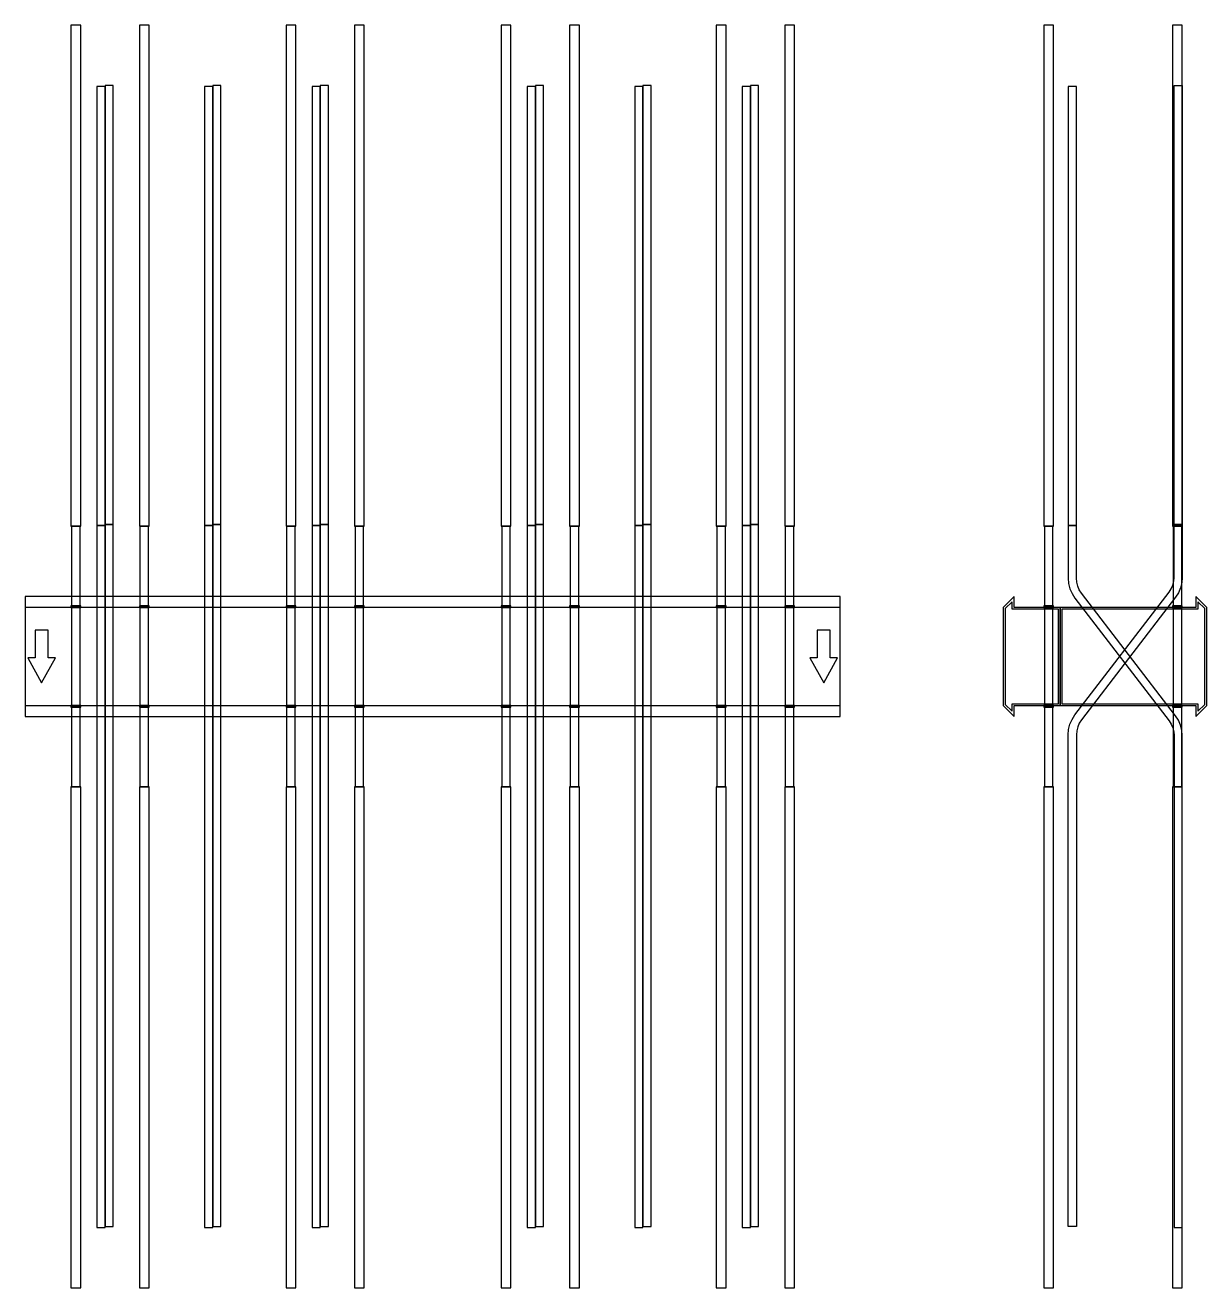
# Model space of a CAD drawing. Extents: x 0 to 1450, y -775 to 775.
import ezdxf

# ---------------------------------------------------------------- set-up
doc = ezdxf.new("R2010")
doc.units = 0
doc.layers.add('Halfen', color=7, linetype='CONTINUOUS')

msp = doc.modelspace()

# ---------------------------------------------------------------- linework, layer by layer
at = {"layer": 'Halfen', "color": 7}
for points in [[(68, 160), (68, 775), (56, 775), (56, 160)], [(152, 160), (152, 775), (140, 775), (140, 160)], [(332, 160), (332, 775), (320, 775), (320, 160)], [(416, 160), (416, 775), (404, 775), (404, 160)], [(596, 160), (596, 775), (584, 775), (584, 160)], [(680, 160), (680, 775), (668, 775), (668, 160)], [(860, 160), (860, 775), (848, 775), (848, 160)], [(944, 160), (944, 775), (932, 775), (932, 160)], [(1262, 160), (1262, 775), (1250, 775), (1250, 160)], [(1420, 160), (1420, 775), (1408, 775), (1408, 160)], [(98, 160.757), (98, 699.757), (88, 699.757), (88, 160.757)], [(108, 161.923), (108, 700.923), (98, 700.923), (98, 161.923)], [(230, 160.757), (230, 699.757), (220, 699.757), (220, 160.757)], [(240, 161.923), (240, 700.923), (230, 700.923), (230, 161.923)], [(362, 160.757), (362, 699.757), (352, 699.757), (352, 160.757)], [(372, 161.923), (372, 700.923), (362, 700.923), (362, 161.923)], [(626, 160.757), (626, 699.757), (616, 699.757), (616, 160.757)], [(636, 161.923), (636, 700.923), (626, 700.923), (626, 161.923)], [(758, 160.757), (758, 699.757), (748, 699.757), (748, 160.757)], [(768, 161.923), (768, 700.923), (758, 700.923), (758, 161.923)], [(890, 160.757), (890, 699.757), (880, 699.757), (880, 160.757)], [(900, 161.923), (900, 700.923), (890, 700.923), (890, 161.923)], [(1290, 160.757), (1290, 699.757), (1280, 699.757), (1280, 160.757)], [(1410, 161.923), (1410, 700.923), (1420, 700.923), (1420, 161.923)], [(67.25, 62), (67.25, 160), (56.75, 160), (56.75, 62)], [(98, -700.923), (98, 160.757), (88, 160.757), (88, -700.923)], [(108, -699.757), (108, 161.923), (98, 161.923), (98, -699.757)], [(151.25, 62), (151.25, 160), (140.75, 160), (140.75, 62)], [(230, -700.923), (230, 160.757), (220, 160.757), (220, -700.923)], [(240, -699.757), (240, 161.923), (230, 161.923), (230, -699.757)], [(331.25, 62), (331.25, 160), (320.75, 160), (320.75, 62)], [(362, -700.923), (362, 160.757), (352, 160.757), (352, -700.923)], [(372, -699.757), (372, 161.923), (362, 161.923), (362, -699.757)], [(415.25, 62), (415.25, 160), (404.75, 160), (404.75, 62)], [(595.25, 62), (595.25, 160), (584.75, 160), (584.75, 62)], [(626, -700.923), (626, 160.757), (616, 160.757), (616, -700.923)], [(636, -699.757), (636, 161.923), (626, 161.923), (626, -699.757)], [(679.25, 62), (679.25, 160), (668.75, 160), (668.75, 62)], [(758, -700.923), (758, 160.757), (748, 160.757), (748, -700.923)], [(768, -699.757), (768, 161.923), (758, 161.923), (758, -699.757)], [(859.25, 62), (859.25, 160), (848.75, 160), (848.75, 62)], [(890, -700.923), (890, 160.757), (880, 160.757), (880, -700.923)], [(900, -699.757), (900, 161.923), (890, 161.923), (890, -699.757)], [(943.25, 62), (943.25, 160), (932.75, 160), (932.75, 62)], [(1261.25, 62), (1261.25, 160), (1250.75, 160), (1250.75, 62)], [(1280, -699.757), (1280, -96.007), (1280.534, -89.492), (1282.123, -83.15), (1284.723, -77.152), (1288.266, -71.657), (1403.801, 78.911), (1406.458, 83.032), (1408.408, 87.53), (1409.599, 92.287), (1410, 97.174), (1410, 161.923), (1420, 161.923), (1420, 97.174), (1419.466, 90.658), (1417.877, 84.316), (1415.277, 78.318), (1411.734, 72.823), (1296.199, -77.745), (1293.542, -81.866), (1291.592, -86.364), (1290.401, -91.121), (1290, -96.007), (1290, -699.757)], [(1420, -700.923), (1420, -97.174), (1419.466, -90.658), (1417.877, -84.316), (1415.277, -78.318), (1411.734, -72.823), (1296.199, 77.745), (1293.542, 81.865), (1291.592, 86.364), (1290.401, 91.121), (1290, 96.007), (1290, 160.757), (1280, 160.757), (1280, 96.007), (1280.534, 89.492), (1282.123, 83.15), (1284.723, 77.152), (1288.266, 71.657), (1403.801, -78.911), (1406.458, -83.032), (1408.408, -87.531), (1409.599, -92.287), (1410, -97.174), (1410, -700.923)], [(1419.25, 62), (1419.25, 160), (1408.75, 160), (1408.75, 62)], [(0, -73.5), (1000, -73.5), (1000, 73.5), (0, 73.5)], [(68, 60), (68, 62), (56, 62), (56, 60)], [(152, 60), (152, 62), (140, 62), (140, 60)], [(332, 60), (332, 62), (320, 62), (320, 60)], [(416, 60), (416, 62), (404, 62), (404, 60)], [(596, 60), (596, 62), (584, 62), (584, 60)], [(680, 60), (680, 62), (668, 62), (668, 60)], [(860, 60), (860, 62), (848, 62), (848, 60)], [(944, 60), (944, 62), (932, 62), (932, 60)], [(1270, -60), (1270, 60), (1213.5, 60), (1213.5, 73.5), (1200, 60), (1200, -60), (1213.5, -73.5), (1213.5, -60)], [(1268, -58), (1268, 58), (1211, 58), (1211, 67.25), (1202.5, 58.75), (1202.5, -58.75), (1211, -67.25), (1211, -58)], [(1262, 60), (1262, 62), (1250, 62), (1250, 60)], [(1450, -60), (1450, 60), (1436.5, 73.5), (1436.5, 60), (1270, 60), (1270, -60), (1436.5, -60), (1436.5, -73.5)], [(1447.5, -58.75), (1447.5, 58.75), (1439, 67.25), (1439, 58), (1272, 58), (1272, -58), (1439, -58), (1439, -67.25)], [(1420, 60), (1420, 62), (1408, 62), (1408, 60)], [(0, -60), (1000, -60), (1000, 60), (0, 60)], [(67.25, -60), (67.25, 60), (56.75, 60), (56.75, -60)], [(151.25, -60), (151.25, 60), (140.75, 60), (140.75, -60)], [(331.25, -60), (331.25, 60), (320.75, 60), (320.75, -60)], [(415.25, -60), (415.25, 60), (404.75, 60), (404.75, -60)], [(595.25, -60), (595.25, 60), (584.75, 60), (584.75, -60)], [(679.25, -60), (679.25, 60), (668.75, 60), (668.75, -60)], [(859.25, -60), (859.25, 60), (848.75, 60), (848.75, -60)], [(943.25, -60), (943.25, 60), (932.75, 60), (932.75, -60)], [(1261.25, -60), (1261.25, 60), (1250.75, 60), (1250.75, -60)], [(1419.25, -60), (1419.25, 60), (1408.75, 60), (1408.75, -60)], [(20, -32.5), (37, -1.5), (28, -1.5), (28, 32.5), (12, 32.5), (12, -1.5), (3, -1.5)], [(980, -32.5), (997, -1.5), (988, -1.5), (988, 32.5), (972, 32.5), (972, -1.5), (963, -1.5)], [(68, -62), (68, -60), (56, -60), (56, -62)], [(67.25, -160), (67.25, -62), (56.75, -62), (56.75, -160)], [(152, -62), (152, -60), (140, -60), (140, -62)], [(151.25, -160), (151.25, -62), (140.75, -62), (140.75, -160)], [(332, -62), (332, -60), (320, -60), (320, -62)], [(331.25, -160), (331.25, -62), (320.75, -62), (320.75, -160)], [(416, -62), (416, -60), (404, -60), (404, -62)], [(415.25, -160), (415.25, -62), (404.75, -62), (404.75, -160)], [(596, -62), (596, -60), (584, -60), (584, -62)], [(595.25, -160), (595.25, -62), (584.75, -62), (584.75, -160)], [(680, -62), (680, -60), (668, -60), (668, -62)], [(679.25, -160), (679.25, -62), (668.75, -62), (668.75, -160)], [(860, -62), (860, -60), (848, -60), (848, -62)], [(859.25, -160), (859.25, -62), (848.75, -62), (848.75, -160)], [(944, -62), (944, -60), (932, -60), (932, -62)], [(943.25, -160), (943.25, -62), (932.75, -62), (932.75, -160)], [(1262, -62), (1262, -60), (1250, -60), (1250, -62)], [(1261.25, -160), (1261.25, -62), (1250.75, -62), (1250.75, -160)], [(1420, -62), (1420, -60), (1408, -60), (1408, -62)], [(1419.25, -160), (1419.25, -62), (1408.75, -62), (1408.75, -160)], [(68, -775), (68, -160), (56, -160), (56, -775)], [(152, -775), (152, -160), (140, -160), (140, -775)], [(332, -775), (332, -160), (320, -160), (320, -775)], [(416, -775), (416, -160), (404, -160), (404, -775)], [(596, -775), (596, -160), (584, -160), (584, -775)], [(680, -775), (680, -160), (668, -160), (668, -775)], [(860, -775), (860, -160), (848, -160), (848, -775)], [(944, -775), (944, -160), (932, -160), (932, -775)], [(1262, -775), (1262, -160), (1250, -160), (1250, -775)], [(1420, -775), (1420, -160), (1408, -160), (1408, -775)]]:
    msp.add_lwpolyline(points, close=True, dxfattribs=at)

doc.saveas('drawing.dxf')
